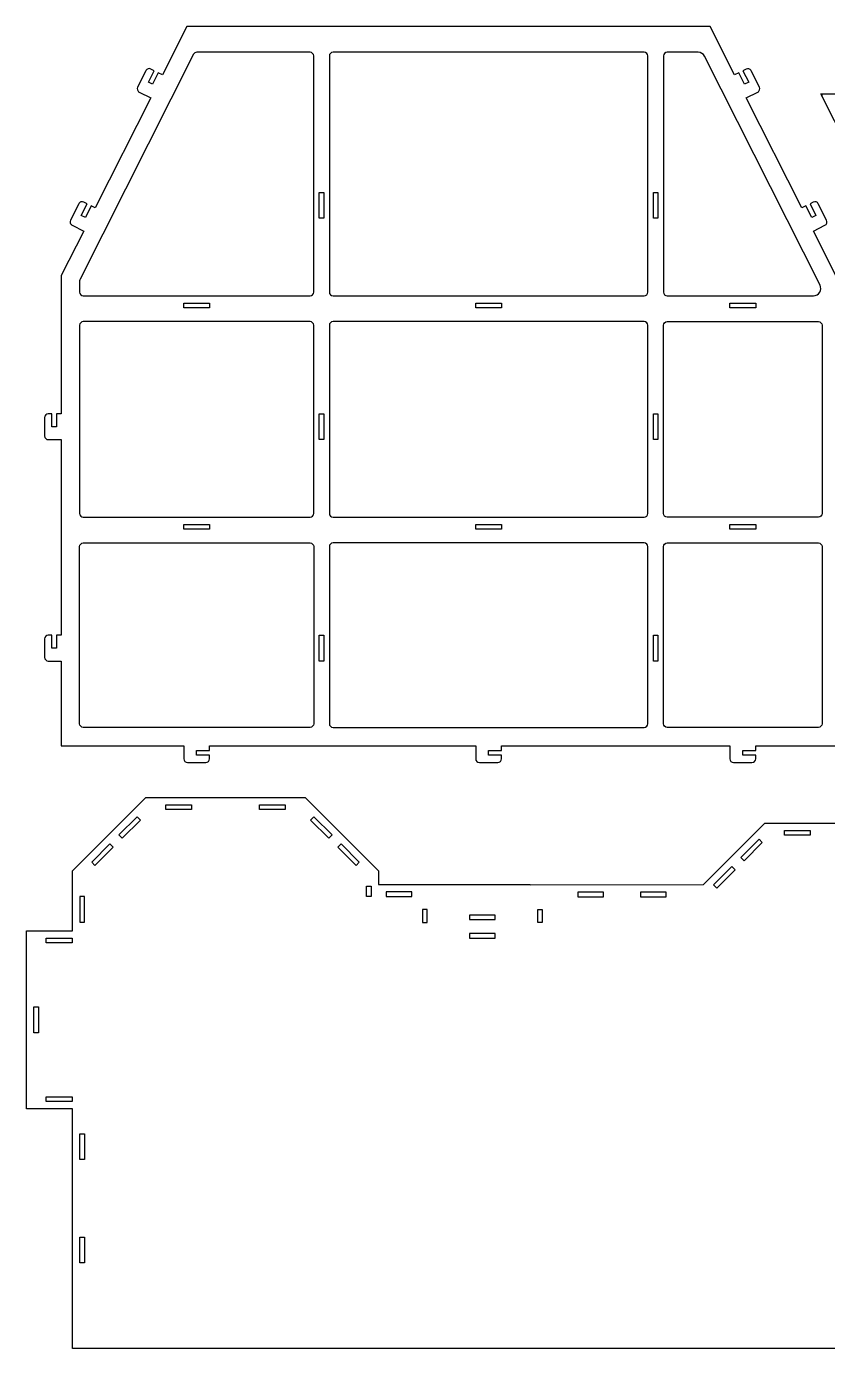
# Model space of a CAD drawing. Extents: x 64.8 to 151.3, y 2.3 to 77.9.
# Drawn here: x 64.85 to 86.58, y 2.3 to 38.13 of the extents above; entities that cross this region are included whole.
import ezdxf

# ---------------------------------------------------------------- set-up
doc = ezdxf.new("R2010")
doc.units = 0
doc.header["$MEASUREMENT"] = 0
doc.layers.add('LAYER1', color=18, linetype='CONTINUOUS')

msp = doc.modelspace()

# ---------------------------------------------------------------- linework, layer by layer
at = {"layer": 'LAYER1'}
msp.add_lwpolyline([(86.931, 31.134), (86.197, 32.589), (86.509, 32.746, 0.414214), (86.554, 32.881), (86.328, 33.327, 0.414214), (86.194, 33.371), (86.105, 33.326), (86.262, 33.014), (86.151, 32.957), (85.993, 33.27), (85.882, 33.213), (84.376, 36.196), (84.688, 36.354, 0.414214), (84.732, 36.488), (84.507, 36.935, 0.414214), (84.373, 36.979), (84.284, 36.934), (84.441, 36.621), (84.33, 36.565), (84.172, 36.878), (84.06, 36.821), (83.398, 38.134), (69.201, 38.134), (68.538, 36.821), (68.427, 36.878), (68.269, 36.565), (68.157, 36.621), (68.315, 36.934), (68.226, 36.979, 0.414214), (68.091, 36.935), (67.866, 36.488, 0.414214), (67.91, 36.354), (68.223, 36.196), (66.717, 33.213), (66.605, 33.27), (66.448, 32.957), (66.336, 33.014), (66.494, 33.326), (66.405, 33.371, 0.414214), (66.27, 33.327), (66.045, 32.881, 0.414214), (66.089, 32.746), (66.402, 32.589), (65.792, 31.382), (65.792, 27.634), (65.667, 27.634), (65.667, 27.284), (65.542, 27.284), (65.542, 27.634), (65.442, 27.634, 0.414214), (65.342, 27.534), (65.342, 27.034, 0.414214), (65.442, 26.934), (65.792, 26.934), (65.792, 21.634), (65.667, 21.634), (65.667, 21.284), (65.542, 21.284), (65.542, 21.634), (65.442, 21.634, 0.414214), (65.342, 21.534), (65.342, 21.034, 0.414214), (65.442, 20.934), (65.792, 20.934), (65.792, 18.634), (69.117, 18.634), (69.117, 18.284, 0.414214), (69.217, 18.184), (69.717, 18.184, 0.414214), (69.817, 18.284), (69.817, 18.384), (69.467, 18.384), (69.467, 18.509), (69.817, 18.509), (69.817, 18.634), (77.036, 18.634), (77.036, 18.284, 0.414214), (77.136, 18.184), (77.636, 18.184, 0.414214), (77.736, 18.284), (77.736, 18.384), (77.386, 18.384), (77.386, 18.509), (77.736, 18.509), (77.736, 18.634), (83.931, 18.634), (83.931, 18.284, 0.414214), (84.031, 18.184), (84.531, 18.184, 0.414214), (84.631, 18.284), (84.631, 18.384), (84.281, 18.384), (84.281, 18.509), (84.631, 18.509), (84.631, 18.634), (86.931, 18.634)], format="xyb", dxfattribs=at)
for points in [[(66.392, 30.834), (72.542, 30.834, 0.414214), (72.642, 30.934), (72.642, 37.334, 0.414214), (72.542, 37.434), (69.469, 37.434, 0.283043), (69.38, 37.379), (66.303, 31.284, 0.117406), (66.292, 31.239), (66.292, 30.934, 0.414214)], [(81.705, 37.334, 0.414214), (81.605, 37.434), (73.167, 37.434, 0.414214), (73.067, 37.334), (73.067, 30.934, 0.414214), (73.167, 30.834), (81.605, 30.834, 0.414214), (81.705, 30.934)], [(82.13, 37.334), (82.13, 30.934, 0.414214), (82.23, 30.834), (86.198, 30.834, 0.558794), (86.376, 31.124), (83.246, 37.324, 0.283043), (83.068, 37.434), (82.23, 37.434, 0.414214)], [(66.392, 24.834), (72.542, 24.834, 0.414214), (72.642, 24.934), (72.642, 30.034, 0.414214), (72.542, 30.134), (66.392, 30.134, 0.414214), (66.292, 30.034), (66.292, 24.934, 0.414214)], [(73.167, 30.134, 0.414214), (73.067, 30.034), (73.067, 24.934, 0.414214), (73.167, 24.834), (81.605, 24.834, 0.414214), (81.705, 24.934), (81.705, 30.034, 0.414214), (81.605, 30.134)], [(86.331, 24.834), (82.23, 24.834, -0.414214), (82.13, 24.934), (82.13, 30.034, -0.414214), (82.23, 30.134), (86.331, 30.134, -0.414214), (86.431, 30.034), (86.431, 24.934, -0.414214)], [(66.392, 24.134), (72.542, 24.134, -0.414214), (72.642, 24.034), (72.642, 19.234, -0.414214), (72.542, 19.134), (66.392, 19.134, -0.414214), (66.292, 19.234), (66.292, 24.034, -0.414214)], [(73.167, 19.134), (81.605, 19.134, 0.414214), (81.705, 19.234), (81.705, 24.034, 0.414214), (81.605, 24.134), (73.167, 24.134, 0.414214), (73.067, 24.034), (73.067, 19.234, 0.414214)], [(82.13, 24.034, -0.414214), (82.23, 24.134), (86.331, 24.134, -0.414214), (86.431, 24.034), (86.431, 19.234, -0.414214), (86.331, 19.134), (82.23, 19.134, -0.414214), (82.13, 19.234)]]:
    msp.add_lwpolyline(points, format="xyb", close=True, dxfattribs=at)
for points in [[(90.439, 28.328), (86.397, 36.309), (94.2, 36.309), (94.2, 27.768), (90.439, 27.768)], [(72.792, 32.934), (72.792, 33.634), (72.917, 33.634), (72.917, 32.934)], [(81.855, 32.934), (81.855, 33.634), (81.98, 33.634), (81.98, 32.934)], [(69.117, 30.634), (69.817, 30.634), (69.817, 30.509), (69.117, 30.509)], [(77.036, 30.634), (77.736, 30.634), (77.736, 30.509), (77.036, 30.509)], [(83.931, 30.634), (84.631, 30.634), (84.631, 30.509), (83.931, 30.509)], [(72.792, 26.934), (72.792, 27.634), (72.917, 27.634), (72.917, 26.934)], [(81.855, 26.934), (81.855, 27.634), (81.98, 27.634), (81.98, 26.934)], [(69.117, 24.634), (69.817, 24.634), (69.817, 24.509), (69.117, 24.509)], [(77.036, 24.634), (77.736, 24.634), (77.736, 24.509), (77.036, 24.509)], [(83.931, 24.634), (84.631, 24.634), (84.631, 24.509), (83.931, 24.509)], [(72.792, 20.934), (72.792, 21.634), (72.917, 21.634), (72.917, 20.934)], [(81.855, 20.934), (81.855, 21.634), (81.98, 21.634), (81.98, 20.934)], [(64.849, 13.623), (66.099, 13.623), (66.099, 15.242), (68.091, 17.234), (72.407, 17.234), (74.399, 15.242), (74.399, 14.873), (75.918, 14.873), (78.518, 14.873), (78.518, 14.869), (83.212, 14.873), (84.875, 16.536), (88.698, 16.536), (91.402, 13.833), (91.402, 10.01), (89.788, 8.396), (89.788, 2.298), (66.099, 2.298), (66.099, 8.794), (64.849, 8.794)], [(69.327, 16.909), (68.627, 16.909), (68.627, 17.034), (69.327, 17.034)], [(71.871, 16.909), (71.171, 16.909), (71.171, 17.034), (71.871, 17.034)], [(67.446, 16.129), (67.941, 16.624), (67.853, 16.713), (67.358, 16.218)], [(73.052, 16.129), (72.557, 16.624), (72.645, 16.713), (73.14, 16.218)], [(85.412, 16.211), (85.412, 16.336), (86.112, 16.336), (86.112, 16.211)], [(66.708, 15.391), (67.203, 15.886), (67.115, 15.975), (66.62, 15.48)], [(73.79, 15.391), (73.295, 15.886), (73.383, 15.975), (73.878, 15.48)], [(84.811, 16.012), (84.723, 16.101), (84.228, 15.606), (84.316, 15.518)], [(84.073, 15.274), (83.985, 15.363), (83.49, 14.868), (83.578, 14.779)], [(74.199, 14.548), (74.074, 14.548), (74.074, 14.827), (74.199, 14.827)], [(66.424, 14.552), (66.299, 14.552), (66.299, 13.852), (66.424, 13.852)], [(74.608, 14.548), (75.308, 14.548), (75.308, 14.673), (74.608, 14.673)], [(79.803, 14.544), (80.503, 14.544), (80.503, 14.669), (79.803, 14.669)], [(81.506, 14.544), (82.206, 14.544), (82.206, 14.669), (81.506, 14.669)], [(75.718, 14.198), (75.593, 14.198), (75.593, 13.848), (75.718, 13.848)], [(76.868, 13.923), (77.568, 13.923), (77.568, 14.048), (76.868, 14.048)], [(78.843, 13.848), (78.718, 13.848), (78.718, 14.198), (78.843, 14.198)], [(66.086, 13.298), (65.386, 13.298), (65.386, 13.423), (66.086, 13.423)], [(76.868, 13.423), (77.568, 13.423), (77.568, 13.548), (76.868, 13.548)], [(65.174, 11.559), (65.174, 10.859), (65.049, 10.859), (65.049, 11.559)], [(66.086, 8.994), (65.386, 8.994), (65.386, 9.119), (66.086, 9.119)], [(66.299, 8.121), (66.424, 8.121), (66.424, 7.421), (66.299, 7.421)], [(66.299, 5.321), (66.424, 5.321), (66.424, 4.621), (66.299, 4.621)]]:
    msp.add_lwpolyline(points, close=True, dxfattribs=at)
msp.add_lwpolyline([(86.438, 36.228), (86.438, 36.309)], dxfattribs=at)

doc.saveas('drawing.dxf')
